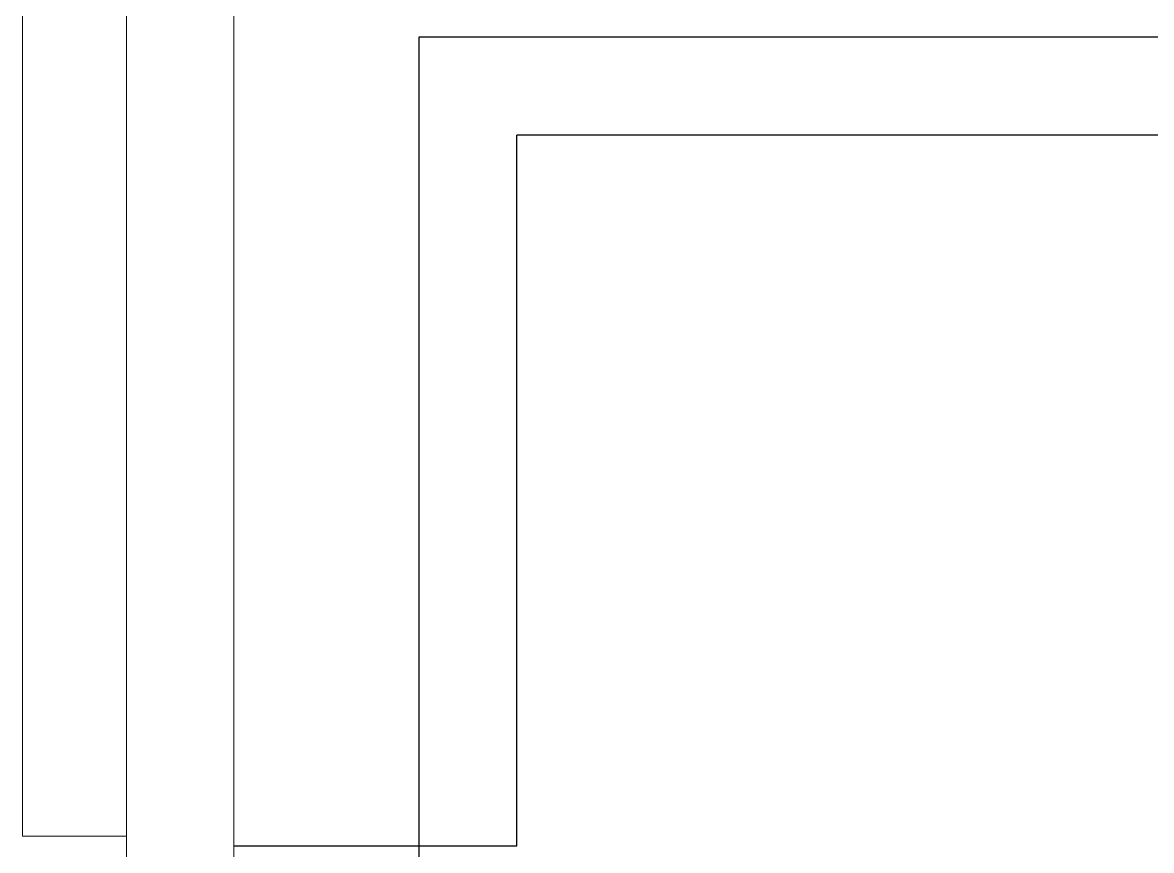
# Model space of a CAD drawing. Header units: millimetres. Extents: x 0 to 59350, y 0 to 29700.
# Drawn here: x 26141.6 to 26440.7, y 21105.7 to 21325 of the extents above; entities that cross this region are included whole.
import ezdxf

# ---------------------------------------------------------------- set-up
doc = ezdxf.new("R2010")
doc.units = ezdxf.units.MM
doc.layers.add('Standard', color=7, linetype='Continuous', lineweight=25)

msp = doc.modelspace()

# ---------------------------------------------------------------- linework, layer by layer
at = {"layer": 'Standard', "color": 59, "linetype": 'Continuous', "lineweight": 18}
for p, q in [((26141.61, 21426.22), (26141.6, 21109.47)), ((26141.6, 21109.47), (26141.61, 21426.22)), ((26169.1, 21109.47), (26169.11, 21398.72)), ((26169.11, 21398.72), (26169.1, 21109.47)), ((26141.6, 21109.47), (26169.1, 21109.47)), ((26169.1, 21109.47), (26141.6, 21109.47))]:
    msp.add_line(p, q, dxfattribs=at)
at = {"layer": 'Standard', "color": 2, "linetype": 'Continuous', "lineweight": 18}
for p, q in [((26169.1, 21365.22), (26169.1, 21087.72)), ((26197.6, 21365.22), (26197.6, 21087.72))]:
    msp.add_line(p, q, dxfattribs=at)
at = {"layer": 'Standard', "color": 7, "linetype": 'Continuous', "lineweight": -3}
for p, q in [((26246.6, 21321.22), (26246.6, 19008.72)), ((26996.6, 21321.22), (26246.6, 21321.22)), ((26906.6, 21295.22), (26272.6, 21295.22)), ((26272.6, 21106.97), (26272.6, 21295.22)), ((26197.6, 21106.97), (26272.6, 21106.97))]:
    msp.add_line(p, q, dxfattribs=at)

doc.saveas('drawing.dxf')
